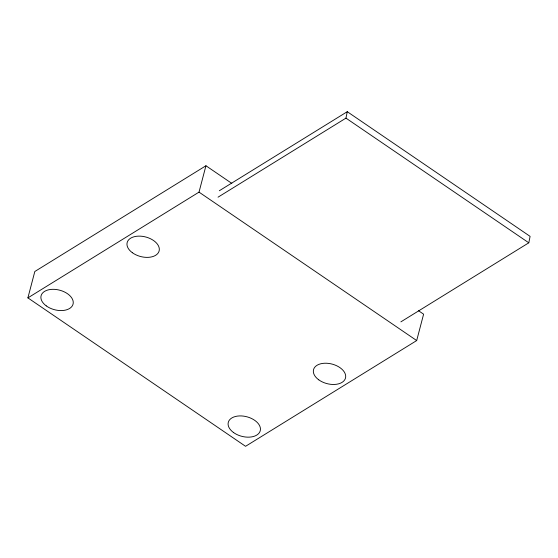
<?xml version="1.0" encoding="UTF-8"?>
<svg xmlns="http://www.w3.org/2000/svg" width="558" height="558" viewBox="0 0 558 558"><rect width="100%" height="100%" fill="white"/><g stroke="black" fill="none" stroke-linecap="round" stroke-linejoin="round"><path stroke-width="0.84" d="M218.039 197.176L345.96 118.122L347.264 111.691L530.1 236.369L528.796 242.807L400.874 321.861M418.577 310.757L423.606 314.182L416.686 340.561L245.562 446.309L27.9 297.881L34.819 271.502L205.937 165.754L231.8 183.387M27.9 297.881L199.018 192.126L205.937 165.754M219.336 190.745L347.264 111.691M345.96 118.122L528.796 242.807M199.018 192.126L416.686 340.561M318.702 379.789A16.524 10.1 14.7 0 0 345.353 378.526A16.524 10.1 14.7 0 0 324.512 363.244A16.524 10.1 14.7 0 0 318.702 379.789M46.251 305.882A16.524 10.1 14.7 0 0 72.91 304.619A16.524 10.1 14.7 0 0 52.068 289.337A16.524 10.1 14.7 0 0 46.251 305.882M233.446 432.471A16.524 10.1 14.7 0 0 260.105 431.215A16.524 10.1 14.7 0 0 239.263 415.933A16.524 10.1 14.7 0 0 233.446 432.471M132.323 252.69A16.524 10.1 14.7 0 0 158.981 251.428A16.524 10.1 14.7 0 0 138.14 236.146A16.524 10.1 14.7 0 0 132.323 252.69"/></g></svg>
